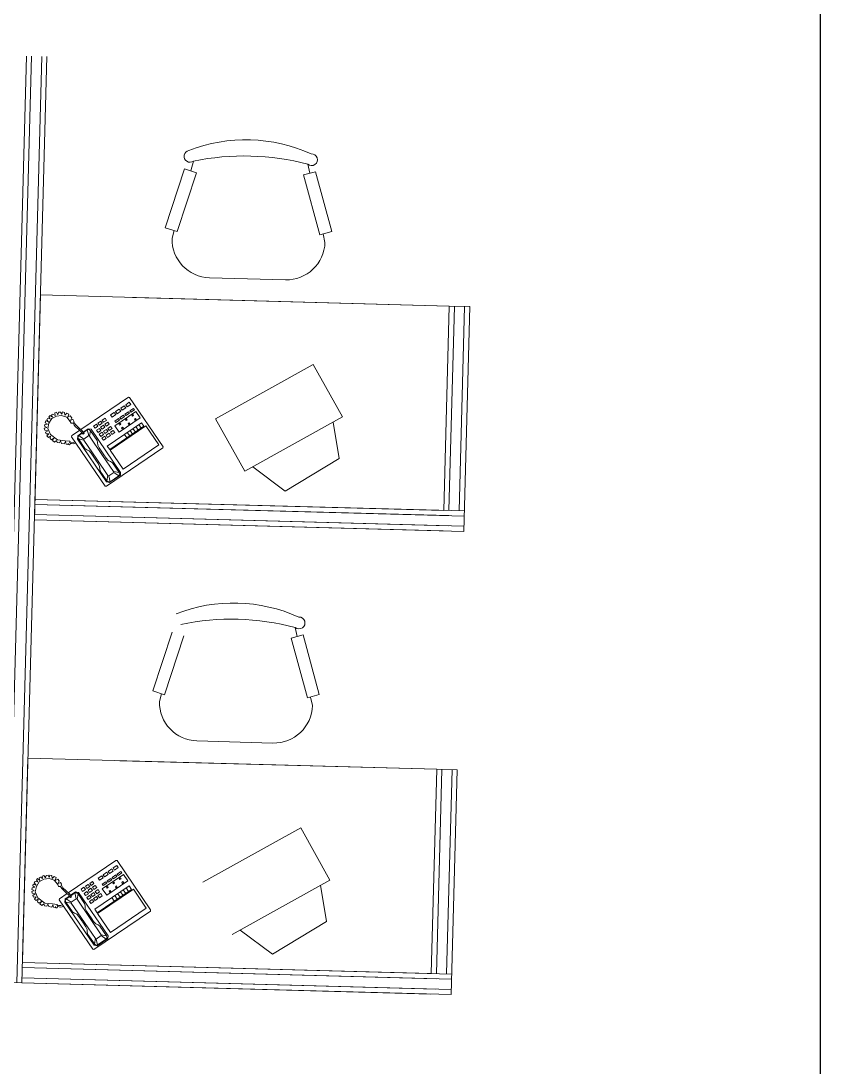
# Model space of a CAD drawing. Header units: millimetres. Extents: x 587797 to 2274247, y 1711 to 439204.
# Drawn here: x 1159515 to 1161823, y 262058 to 265080 of the extents above; entities that cross this region are included whole.
import ezdxf

# ---------------------------------------------------------------- set-up
doc = ezdxf.new("R2010")
doc.units = ezdxf.units.MM
doc.layers.add('finiture', color=7, linetype='Continuous', lineweight=20)

msp = doc.modelspace()

# ---------------------------------------------------------------- linework, layer by layer
msp.add_line((1161822.609, 268996.667), (1161822.609, 259146.667))
at = {"layer": 'finiture'}
for p, q in [((1159530.91, 264978.494), (1159458.609, 262302.311)), ((1159545.668, 264978.095), (1159473.367, 262301.912)), ((1159575.185, 264977.298), (1159502.884, 262301.114)), ((1159589.944, 264976.899), (1159519.337, 262363.459)), ((1159987.496, 264652.642), (1159931.724, 264482.574)), ((1160021.548, 264641.476), (1159987.496, 264652.642)), ((1160012.934, 264674.665), (1160005.224, 264646.829)), ((1160349.109, 264639.875), (1160343.429, 264665.736)), ((1159965.775, 264471.407), (1160021.548, 264641.476)), ((1160365.672, 264644.395), (1160331.101, 264634.96)), ((1160331.101, 264634.96), (1160378.226, 264462.295)), ((1160412.797, 264471.73), (1160365.672, 264644.395)), ((1159931.724, 264482.574), (1159965.775, 264471.407)), ((1159957.395, 264474.155), (1159951.291, 264452.121)), ((1160378.226, 264462.295), (1160412.797, 264471.73)), ((1160392.966, 264440.188), (1160387.552, 264464.84)), ((1160059.467, 264337.937), (1160278.782, 264332.012)), ((1159571.337, 264288.175), (1159553.793, 263638.807)), ((1159571.337, 264288.175), (1160752.006, 264256.278)), ((1159836.987, 264280.998), (1160752.006, 264256.278)), ((1160752.006, 264256.278), (1160736.057, 263665.943)), ((1160766.764, 264255.879), (1160750.815, 263665.544)), ((1160752.006, 264256.278), (1160752.006, 264256.278)), ((1160752.006, 264256.278), (1160811.039, 264254.683)), ((1160796.281, 264255.082), (1160780.332, 263664.747)), ((1160811.039, 264254.683), (1160793.495, 263605.315)), ((1160793.495, 263605.315), (1160811.039, 264254.683)), ((1160811.039, 264254.683), (1160811.039, 264254.683)), ((1160358.925, 264087.436), (1160076.814, 263930.38)), ((1160443.298, 263935.882), (1160358.925, 264087.436)), ((1159687.986, 263899.628), (1159825.174, 263993.042)), ((1159828.643, 263992.384), (1159825.174, 263993.042)), ((1159925.606, 263849.985), (1159828.643, 263992.384)), ((1159635.003, 263950.508), (1159632.618, 263943.686)), ((1159640.696, 263948.88), (1159635.003, 263950.508)), ((1159847.044, 263952.052), (1159786.163, 263910.597)), ((1159788.532, 263951.479), (1159798.851, 263958.505)), ((1159792.748, 263945.287), (1159788.532, 263951.479)), ((1159803.067, 263952.314), (1159792.748, 263945.287)), ((1159798.851, 263958.505), (1159803.067, 263952.314)), ((1159802.979, 263961.315), (1159813.297, 263968.342)), ((1159807.194, 263955.124), (1159802.979, 263961.315)), ((1159817.513, 263962.15), (1159807.194, 263955.124)), ((1159813.297, 263968.342), (1159817.513, 263962.15)), ((1159825.242, 263950.8), (1159814.923, 263943.774)), ((1159817.425, 263971.152), (1159827.744, 263978.179)), ((1159821.641, 263964.961), (1159817.425, 263971.152)), ((1159831.96, 263971.987), (1159821.641, 263964.961)), ((1159828.053, 263946.672), (1159825.242, 263950.8)), ((1159827.744, 263978.179), (1159831.96, 263971.987)), ((1159839.688, 263960.637), (1159829.37, 263953.61)), ((1159829.37, 263953.61), (1159832.18, 263949.483)), ((1159832.18, 263949.483), (1159842.499, 263956.509)), ((1159842.499, 263956.509), (1159839.688, 263960.637)), ((1159859.691, 263933.479), (1159847.044, 263952.052)), ((1159586.557, 263924.249), (1159585.208, 263919.049)), ((1159594.642, 263921.803), (1159586.557, 263924.249)), ((1159591.95, 263931.591), (1159589.747, 263927.645)), ((1159589.747, 263927.645), (1159594.642, 263921.803)), ((1159599.599, 263930.683), (1159591.95, 263931.591)), ((1159595.666, 263917.606), (1159604.22, 263931.077)), ((1159599.222, 263940.213), (1159595.966, 263936.467)), ((1159595.966, 263936.467), (1159599.599, 263930.683)), ((1159606.072, 263935.091), (1159599.222, 263940.213)), ((1159607.242, 263944.145), (1159603.408, 263942.146)), ((1159603.408, 263942.146), (1159606.072, 263935.091)), ((1159604.22, 263931.077), (1159617.461, 263938.564)), ((1159613.59, 263940.21), (1159607.242, 263944.145)), ((1159617.702, 263949.432), (1159612.463, 263947.7)), ((1159612.463, 263947.7), (1159613.59, 263940.21)), ((1159617.461, 263938.564), (1159632.513, 263940.25)), ((1159621.771, 263942.11), (1159617.702, 263949.432)), ((1159623.937, 263949.702), (1159621.771, 263942.11)), ((1159629.612, 263949.896), (1159623.937, 263949.702)), ((1159632.618, 263943.686), (1159629.612, 263949.896)), ((1159632.513, 263940.25), (1159647.278, 263935.623)), ((1159641.756, 263941.039), (1159640.696, 263948.88)), ((1159647.167, 263946.558), (1159641.756, 263941.039)), ((1159653.155, 263943.601), (1159647.167, 263946.558)), ((1159647.278, 263935.623), (1159657.286, 263923.17)), ((1159650.438, 263935.022), (1159653.155, 263943.601)), ((1159657.547, 263938.946), (1159650.438, 263935.022)), ((1159657.286, 263923.17), (1159659.723, 263917.795)), ((1159661.806, 263933.588), (1159657.547, 263938.946)), ((1159658.378, 263926.055), (1159661.806, 263933.588)), ((1159665.145, 263929.133), (1159658.378, 263926.055)), ((1159668.142, 263923.834), (1159665.145, 263929.133)), ((1159667.41, 263919.971), (1159668.142, 263923.834)), ((1159737.268, 263918.082), (1159745.523, 263923.703)), ((1159745.523, 263923.703), (1159749.739, 263917.511)), ((1159749.65, 263926.513), (1159757.905, 263932.134)), ((1159753.866, 263920.322), (1159749.65, 263926.513)), ((1159762.121, 263925.943), (1159753.866, 263920.322)), ((1159757.379, 263915.163), (1159765.634, 263920.784)), ((1159757.905, 263932.134), (1159762.121, 263925.943)), ((1159765.634, 263920.784), (1159769.85, 263914.592)), ((1159774.086, 263941.642), (1159784.405, 263948.668)), ((1159778.302, 263935.451), (1159774.086, 263941.642)), ((1159788.621, 263942.477), (1159778.302, 263935.451)), ((1159784.405, 263948.668), (1159788.621, 263942.477)), ((1159796.35, 263931.126), (1159786.031, 263924.1)), ((1159786.031, 263924.1), (1159788.841, 263919.972)), ((1159788.841, 263919.972), (1159799.16, 263926.999)), ((1159799.16, 263926.999), (1159796.35, 263931.126)), ((1159798.811, 263892.023), (1159859.691, 263933.479)), ((1159810.796, 263940.963), (1159800.477, 263933.937)), ((1159800.477, 263933.937), (1159803.288, 263929.809)), ((1159803.288, 263929.809), (1159813.606, 263936.835)), ((1159813.606, 263936.835), (1159810.796, 263940.963)), ((1159814.923, 263943.774), (1159817.734, 263939.646)), ((1159819.557, 263930.315), (1159816.461, 263928.207)), ((1159816.461, 263928.207), (1159818.569, 263925.111)), ((1159817.734, 263939.646), (1159828.053, 263946.672)), ((1159818.569, 263925.111), (1159821.665, 263927.219)), ((1159821.665, 263927.219), (1159819.557, 263930.315)), ((1159838.13, 263942.962), (1159835.035, 263940.854)), ((1159835.035, 263940.854), (1159837.143, 263937.759)), ((1159837.143, 263937.759), (1159840.238, 263939.867)), ((1159840.238, 263939.867), (1159838.13, 263942.962)), ((1159845.859, 263931.612), (1159842.764, 263929.504)), ((1159842.764, 263929.504), (1159844.872, 263926.408)), ((1159844.872, 263926.408), (1159847.967, 263928.516)), ((1159847.967, 263928.516), (1159845.859, 263931.612)), ((1160076.814, 263930.38), (1160161.186, 263778.826)), ((1160161.186, 263778.826), (1160443.298, 263935.882)), ((1160416.529, 263920.979), (1160433.844, 263815.988)), ((1159589.759, 263905.632), (1159582.422, 263903.389)), ((1159582.422, 263903.389), (1159583.598, 263898.073)), ((1159584.001, 263913.64), (1159582.994, 263909.284)), ((1159582.994, 263909.284), (1159589.759, 263905.632)), ((1159583.598, 263898.073), (1159592.451, 263895.844)), ((1159591.556, 263915.113), (1159584.001, 263913.64)), ((1159585.208, 263919.049), (1159591.556, 263915.113)), ((1159592.451, 263895.844), (1159585.835, 263891.645)), ((1159585.835, 263891.645), (1159587.845, 263886.897)), ((1159592.595, 263902.365), (1159595.666, 263917.606)), ((1159600.343, 263884.702), (1159592.595, 263902.365)), ((1159659.723, 263917.795), (1159665.331, 263917.638)), ((1159662.138, 263882.027), (1159684.373, 263897.168)), ((1159665.331, 263917.638), (1159668.822, 263912.063)), ((1159668.891, 263919.144), (1159667.41, 263919.971)), ((1159668.822, 263912.063), (1159672.863, 263907.475)), ((1159672.381, 263913.569), (1159668.891, 263919.144)), ((1159681.574, 263905.455), (1159672.381, 263913.569)), ((1159672.863, 263907.475), (1159682.056, 263899.36)), ((1159691.194, 263896.713), (1159681.574, 263905.455)), ((1159682.056, 263899.36), (1159688.071, 263893.669)), ((1159688.071, 263893.669), (1159694.302, 263885.805)), ((1159697.398, 263887.913), (1159691.194, 263896.713)), ((1159694.52, 263891.995), (1159709.034, 263901.877)), ((1159706.641, 263898.737), (1159695.24, 263890.974)), ((1159706.641, 263898.737), (1159712.173, 263899.484)), ((1159710.615, 263881.81), (1159706.641, 263898.737)), ((1159709.034, 263901.877), (1159717.706, 263900.231)), ((1159712.173, 263899.484), (1159716.016, 263896.059)), ((1159716.016, 263896.059), (1159713.053, 263880.449)), ((1159716.016, 263896.059), (1159734.987, 263868.199)), ((1159717.706, 263900.231), (1159802.724, 263775.374)), ((1159724.885, 263909.65), (1159733.14, 263915.271)), ((1159729.101, 263903.459), (1159724.885, 263909.65)), ((1159737.356, 263909.08), (1159729.101, 263903.459)), ((1159733.14, 263915.271), (1159737.356, 263909.08)), ((1159733.317, 263897.268), (1159741.572, 263902.889)), ((1159737.533, 263891.076), (1159733.317, 263897.268)), ((1159741.484, 263911.89), (1159737.268, 263918.082)), ((1159745.788, 263896.697), (1159737.533, 263891.076)), ((1159741.046, 263885.917), (1159749.301, 263891.538)), ((1159749.739, 263917.511), (1159741.484, 263911.89)), ((1159741.572, 263902.889), (1159745.788, 263896.697)), ((1159744.997, 263906.731), (1159753.252, 263912.352)), ((1159749.212, 263900.54), (1159744.997, 263906.731)), ((1159757.467, 263906.161), (1159749.212, 263900.54)), ((1159749.301, 263891.538), (1159753.516, 263885.347)), ((1159753.252, 263912.352), (1159757.467, 263906.161)), ((1159753.428, 263894.349), (1159761.683, 263899.97)), ((1159757.644, 263888.157), (1159753.428, 263894.349)), ((1159761.595, 263908.971), (1159757.379, 263915.163)), ((1159765.899, 263893.778), (1159757.644, 263888.157)), ((1159769.85, 263914.592), (1159761.595, 263908.971)), ((1159761.683, 263899.97), (1159765.899, 263893.778)), ((1159863.293, 263919.317), (1159764.232, 263851.865)), ((1159765.811, 263902.78), (1159774.066, 263908.401)), ((1159770.027, 263896.589), (1159765.811, 263902.78)), ((1159778.282, 263902.21), (1159770.027, 263896.589)), ((1159771.259, 263841.546), (1159870.319, 263908.999)), ((1159875.852, 263909.745), (1159772.664, 263839.482)), ((1159773.54, 263891.429), (1159781.795, 263897.05)), ((1159777.755, 263885.238), (1159773.54, 263891.429)), ((1159774.066, 263908.401), (1159778.282, 263902.21)), ((1159786.01, 263890.859), (1159777.755, 263885.238)), ((1159781.795, 263897.05), (1159786.01, 263890.859)), ((1159786.163, 263910.597), (1159798.811, 263892.023)), ((1159800.983, 263917.668), (1159797.887, 263915.56)), ((1159797.887, 263915.56), (1159799.995, 263912.464)), ((1159799.995, 263912.464), (1159803.091, 263914.572)), ((1159803.091, 263914.572), (1159800.983, 263917.668)), ((1159808.712, 263906.317), (1159805.616, 263904.209)), ((1159805.616, 263904.209), (1159807.724, 263901.113)), ((1159807.724, 263901.113), (1159810.82, 263903.221)), ((1159810.82, 263903.221), (1159808.712, 263906.317)), ((1159829.044, 263880.893), (1159822.018, 263891.212)), ((1159827.286, 263918.964), (1159824.19, 263916.856)), ((1159824.19, 263916.856), (1159826.298, 263913.761)), ((1159826.298, 263913.761), (1159829.393, 263915.869)), ((1159829.393, 263915.869), (1159827.286, 263918.964)), ((1159837.299, 263886.514), (1159830.273, 263896.833)), ((1159845.554, 263892.135), (1159838.528, 263902.454)), ((1159853.809, 263897.757), (1159846.783, 263908.075)), ((1159862.064, 263903.378), (1159855.038, 263913.696)), ((1159870.319, 263908.999), (1159863.293, 263919.317)), ((1159913.091, 263855.056), (1159875.852, 263909.745)), ((1159587.845, 263886.897), (1159595.409, 263887.459)), ((1159595.409, 263887.459), (1159590.216, 263881.171)), ((1159590.216, 263881.171), (1159594.817, 263876.658)), ((1159594.817, 263876.658), (1159600.456, 263880.497)), ((1159600.456, 263880.497), (1159598.916, 263873.332)), ((1159598.916, 263873.332), (1159603.65, 263869.521)), ((1159620.609, 263869.753), (1159600.343, 263884.702)), ((1159603.65, 263869.521), (1159610.19, 263874.28)), ((1159610.19, 263874.28), (1159605.699, 263867.858)), ((1159605.699, 263867.858), (1159611.847, 263862.869)), ((1159611.847, 263862.869), (1159617.685, 263867.762)), ((1159617.71, 263867.797), (1159619.17, 263862.136)), ((1159619.17, 263862.136), (1159626.017, 263860.676)), ((1159642.605, 263867.179), (1159621.047, 263869.537)), ((1159626.017, 263860.676), (1159628.761, 263866.804)), ((1159628.761, 263866.804), (1159632.129, 263859.514)), ((1159639.95, 263858.185), (1159643.603, 263864.931)), ((1159656.043, 263865.416), (1159642.605, 263867.179)), ((1159643.603, 263864.931), (1159645.509, 263857.445)), ((1159650.217, 263856.391), (1159651.399, 263860.124)), ((1159651.399, 263860.124), (1159652.05, 263856.042)), ((1159655.348, 263861.748), (1159656.043, 263865.416)), ((1159657.405, 263863.415), (1159655.348, 263861.748)), ((1159659.486, 263862.703), (1159657.405, 263863.415)), ((1159665.896, 263862.276), (1159659.486, 263862.703)), ((1159661.479, 263878.558), (1159662.138, 263882.027)), ((1159758.442, 263736.159), (1159661.479, 263878.558)), ((1159671.316, 263864.112), (1159665.896, 263862.276)), ((1159666.365, 263858.07), (1159674.126, 263859.984)), ((1159678.166, 263871.797), (1159679.109, 263881.501)), ((1159762.481, 263747.971), (1159678.166, 263871.797)), ((1159679.109, 263881.501), (1159691.193, 263889.729)), ((1159681.876, 263881.874), (1159679.153, 263877)), ((1159679.153, 263877), (1159680.932, 263872.17)), ((1159680.932, 263872.17), (1159699.903, 263844.309)), ((1159680.932, 263872.17), (1159696.543, 263869.207)), ((1159691.97, 263888.748), (1159681.876, 263881.874)), ((1159696.169, 263871.973), (1159681.876, 263881.874)), ((1159694.302, 263885.805), (1159697.398, 263887.913)), ((1159696.169, 263871.973), (1159710.615, 263881.81)), ((1159696.543, 263869.207), (1159696.169, 263871.973)), ((1159734.484, 263813.485), (1159696.543, 263869.207)), ((1159713.053, 263880.449), (1159710.615, 263881.81)), ((1159750.995, 263824.727), (1159713.053, 263880.449)), ((1159734.987, 263868.199), (1159736.436, 263861.634)), ((1159736.436, 263861.634), (1159736.854, 263854.367)), ((1159745.261, 263879.726), (1159741.046, 263885.917)), ((1159753.516, 263885.347), (1159745.261, 263879.726)), ((1159748.775, 263874.566), (1159757.03, 263880.187)), ((1159752.99, 263868.375), (1159748.775, 263874.566)), ((1159761.245, 263873.996), (1159752.99, 263868.375)), ((1159757.03, 263880.187), (1159761.245, 263873.996)), ((1159761.157, 263882.998), (1159769.412, 263888.619)), ((1159765.373, 263876.807), (1159761.157, 263882.998)), ((1159773.628, 263882.428), (1159765.373, 263876.807)), ((1159769.412, 263888.619), (1159773.628, 263882.428)), ((1159820.789, 263875.272), (1159813.763, 263885.591)), ((1159632.129, 263859.514), (1159639.95, 263858.185)), ((1159645.509, 263857.445), (1159650.217, 263856.391)), ((1159652.05, 263856.042), (1159655.106, 263855.461)), ((1159655.106, 263855.461), (1159657.932, 263859.515)), ((1159657.932, 263859.515), (1159661.476, 263859)), ((1159661.476, 263859), (1159666.365, 263858.07)), ((1159699.903, 263844.309), (1159705.48, 263840.555)), ((1159705.48, 263840.555), (1159712.089, 263837.504)), ((1159712.089, 263837.504), (1159718.039, 263830.983)), ((1159718.039, 263830.983), (1159731.389, 263811.377)), ((1159736.854, 263854.367), (1159740.74, 263846.441)), ((1159740.74, 263846.441), (1159754.09, 263826.835)), ((1159924.947, 263846.516), (1159761.911, 263735.5)), ((1159764.232, 263851.865), (1159771.259, 263841.546)), ((1159772.664, 263839.482), (1159809.903, 263784.793)), ((1159809.903, 263784.793), (1159913.091, 263855.056)), ((1159924.947, 263846.516), (1159925.606, 263849.985)), ((1159738.415, 263801.059), (1159731.389, 263811.377)), ((1159734.484, 263813.485), (1159766.103, 263767.051)), ((1159742.302, 263793.133), (1159738.415, 263801.059)), ((1159750.995, 263824.727), (1159782.613, 263778.293)), ((1159761.116, 263816.516), (1159754.09, 263826.835)), ((1159767.067, 263809.996), (1159761.116, 263816.516)), ((1159773.675, 263806.944), (1159767.067, 263809.996)), ((1159779.252, 263803.19), (1159773.675, 263806.944)), ((1159798.223, 263775.33), (1159779.252, 263803.19)), ((1160277.956, 263721.559), (1160433.844, 263815.988)), ((1159742.719, 263785.866), (1159742.302, 263793.133)), ((1159744.169, 263779.301), (1159742.719, 263785.866)), ((1159763.14, 263751.44), (1159744.169, 263779.301)), ((1159768.54, 263765.69), (1159782.986, 263775.526)), ((1159798.223, 263775.33), (1159782.613, 263778.293)), ((1159782.613, 263778.293), (1159782.986, 263775.526)), ((1159782.986, 263775.526), (1159797.28, 263765.625)), ((1159797.28, 263765.625), (1159800.002, 263770.499)), ((1159800.002, 263770.499), (1159798.223, 263775.33)), ((1159802.724, 263775.374), (1159802.11, 263767.404)), ((1160184.545, 263791.83), (1160277.956, 263721.559)), ((1159771.154, 263746.325), (1159762.481, 263747.971)), ((1159763.14, 263751.44), (1159766.103, 263767.051)), ((1159766.982, 263748.015), (1159763.14, 263751.44)), ((1159766.103, 263767.051), (1159768.54, 263765.69)), ((1159772.515, 263748.762), (1159766.982, 263748.015)), ((1159768.54, 263765.69), (1159772.515, 263748.762)), ((1159802.11, 263767.404), (1159771.154, 263746.325)), ((1159797.28, 263765.625), (1159772.515, 263748.762)), ((1159761.911, 263735.5), (1159758.442, 263736.159)), ((1160750.417, 263650.786), (1159554.989, 263683.082)), ((1159554.989, 263683.082), (1160794.692, 263649.59)), ((1160736.057, 263665.943), (1159555.388, 263697.841)), ((1159555.388, 263697.841), (1160795.09, 263664.348)), ((1160736.057, 263665.943), (1159555.388, 263697.841)), ((1159554.192, 263653.566), (1160793.894, 263620.073)), ((1160749.619, 263621.269), (1159554.192, 263653.566)), ((1160734.462, 263606.91), (1159553.793, 263638.807)), ((1159553.793, 263638.807), (1160793.495, 263605.315)), ((1160734.462, 263606.91), (1159553.793, 263638.807)), ((1160312.958, 263301.783), (1160307.278, 263327.644)), ((1159951.346, 263314.551), (1159895.573, 263144.482)), ((1159929.624, 263133.315), (1159985.397, 263303.384)), ((1160329.521, 263306.303), (1160294.95, 263296.868)), ((1160294.95, 263296.868), (1160342.075, 263124.203)), ((1160376.646, 263133.639), (1160329.521, 263306.303)), ((1159895.573, 263144.482), (1159929.624, 263133.315)), ((1159921.244, 263136.064), (1159915.14, 263114.029)), ((1160342.075, 263124.203), (1160376.646, 263133.639)), ((1160356.815, 263102.096), (1160351.401, 263126.748)), ((1160023.316, 262999.846), (1160242.632, 262993.92)), ((1159535.186, 262950.084), (1159517.642, 262300.716)), ((1159535.186, 262950.084), (1160715.855, 262918.186)), ((1159800.836, 262942.907), (1160715.855, 262918.186)), ((1160715.855, 262918.186), (1160699.906, 262327.851)), ((1160730.613, 262917.787), (1160714.664, 262327.453)), ((1160715.855, 262918.186), (1160715.855, 262918.186)), ((1160715.855, 262918.186), (1160774.888, 262916.591)), ((1160760.13, 262916.99), (1160744.181, 262326.655)), ((1160774.888, 262916.591), (1160757.345, 262267.223)), ((1160757.345, 262267.223), (1160774.888, 262916.591)), ((1160774.888, 262916.591), (1160774.888, 262916.591)), ((1160322.775, 262749.344), (1160040.663, 262592.288)), ((1160407.147, 262597.79), (1160322.775, 262749.344)), ((1159651.836, 262561.536), (1159789.024, 262654.951)), ((1159792.493, 262654.292), (1159789.024, 262654.951)), ((1159889.455, 262511.893), (1159792.493, 262654.292)), ((1159766.828, 262623.224), (1159777.147, 262630.25)), ((1159771.044, 262617.032), (1159766.828, 262623.224)), ((1159781.363, 262624.059), (1159771.044, 262617.032)), ((1159777.147, 262630.25), (1159781.363, 262624.059)), ((1159781.274, 262633.06), (1159791.593, 262640.087)), ((1159785.49, 262626.869), (1159781.274, 262633.06)), ((1159795.809, 262633.895), (1159785.49, 262626.869)), ((1159791.593, 262640.087), (1159795.809, 262633.895)), ((1159803.538, 262622.545), (1159793.219, 262615.519)), ((1159806.348, 262618.417), (1159803.538, 262622.545)), ((1159555.799, 262593.5), (1159553.596, 262589.553)), ((1159563.448, 262592.591), (1159555.799, 262593.5)), ((1159559.515, 262579.514), (1159568.07, 262592.986)), ((1159563.071, 262602.121), (1159559.815, 262598.375)), ((1159559.815, 262598.375), (1159563.448, 262592.591)), ((1159569.921, 262596.999), (1159563.071, 262602.121)), ((1159571.092, 262606.053), (1159567.257, 262604.054)), ((1159567.257, 262604.054), (1159569.921, 262596.999)), ((1159568.07, 262592.986), (1159581.311, 262600.472)), ((1159577.439, 262602.118), (1159571.092, 262606.053)), ((1159581.551, 262611.341), (1159576.312, 262609.608)), ((1159576.312, 262609.608), (1159577.439, 262602.118)), ((1159581.311, 262600.472), (1159596.362, 262602.158)), ((1159585.62, 262604.019), (1159581.551, 262611.341)), ((1159587.786, 262611.61), (1159585.62, 262604.019)), ((1159593.461, 262611.805), (1159587.786, 262611.61)), ((1159596.468, 262605.594), (1159593.461, 262611.805)), ((1159596.362, 262602.158), (1159611.127, 262597.531)), ((1159598.852, 262612.417), (1159596.468, 262605.594)), ((1159604.545, 262610.788), (1159598.852, 262612.417)), ((1159605.606, 262602.947), (1159604.545, 262610.788)), ((1159611.017, 262608.466), (1159605.606, 262602.947)), ((1159617.004, 262605.509), (1159611.017, 262608.466)), ((1159611.127, 262597.531), (1159621.135, 262585.078)), ((1159614.287, 262596.931), (1159617.004, 262605.509)), ((1159621.396, 262600.854), (1159614.287, 262596.931)), ((1159625.656, 262595.496), (1159621.396, 262600.854)), ((1159622.227, 262587.963), (1159625.656, 262595.496)), ((1159628.995, 262591.042), (1159622.227, 262587.963)), ((1159631.992, 262585.742), (1159628.995, 262591.042)), ((1159713.5, 262588.422), (1159721.755, 262594.043)), ((1159721.755, 262594.043), (1159725.97, 262587.851)), ((1159737.935, 262603.55), (1159748.254, 262610.576)), ((1159742.151, 262597.359), (1159737.935, 262603.55)), ((1159752.47, 262604.385), (1159742.151, 262597.359)), ((1159748.254, 262610.576), (1159752.47, 262604.385)), ((1159760.199, 262593.034), (1159749.88, 262586.008)), ((1159810.893, 262613.961), (1159750.012, 262572.505)), ((1159752.382, 262613.387), (1159762.7, 262620.413)), ((1159756.597, 262607.196), (1159752.382, 262613.387)), ((1159766.916, 262614.222), (1159756.597, 262607.196)), ((1159763.009, 262588.907), (1159760.199, 262593.034)), ((1159762.66, 262553.932), (1159823.541, 262595.387)), ((1159762.7, 262620.413), (1159766.916, 262614.222)), ((1159774.645, 262602.871), (1159764.326, 262595.845)), ((1159764.326, 262595.845), (1159767.137, 262591.717)), ((1159767.137, 262591.717), (1159777.456, 262598.744)), ((1159777.456, 262598.744), (1159774.645, 262602.871)), ((1159789.091, 262612.708), (1159778.773, 262605.682)), ((1159778.773, 262605.682), (1159781.583, 262601.554)), ((1159783.406, 262592.223), (1159780.31, 262590.115)), ((1159781.583, 262601.554), (1159791.902, 262608.581)), ((1159785.514, 262589.128), (1159783.406, 262592.223)), ((1159791.902, 262608.581), (1159789.091, 262612.708)), ((1159793.219, 262615.519), (1159796.029, 262611.391)), ((1159796.029, 262611.391), (1159806.348, 262618.417)), ((1159801.98, 262604.871), (1159798.884, 262602.763)), ((1159798.884, 262602.763), (1159800.992, 262599.667)), ((1159800.992, 262599.667), (1159804.088, 262601.775)), ((1159804.088, 262601.775), (1159801.98, 262604.871)), ((1159809.709, 262593.52), (1159806.613, 262591.412)), ((1159806.613, 262591.412), (1159808.721, 262588.316)), ((1159811.817, 262590.424), (1159809.709, 262593.52)), ((1159823.541, 262595.387), (1159810.893, 262613.961)), ((1160125.035, 262440.734), (1160407.147, 262597.79)), ((1159553.608, 262567.541), (1159546.272, 262565.298)), ((1159546.272, 262565.298), (1159547.447, 262559.981)), ((1159547.85, 262575.548), (1159546.843, 262571.192)), ((1159546.843, 262571.192), (1159553.608, 262567.541)), ((1159555.405, 262577.022), (1159547.85, 262575.548)), ((1159550.407, 262586.158), (1159549.057, 262580.957)), ((1159549.057, 262580.957), (1159555.405, 262577.022)), ((1159558.491, 262583.711), (1159550.407, 262586.158)), ((1159553.596, 262589.553), (1159558.491, 262583.711)), ((1159556.445, 262564.273), (1159559.515, 262579.514)), ((1159564.192, 262546.61), (1159556.445, 262564.273)), ((1159621.135, 262585.078), (1159623.572, 262579.703)), ((1159623.572, 262579.703), (1159629.181, 262579.547)), ((1159629.181, 262579.547), (1159632.671, 262573.971)), ((1159631.26, 262581.88), (1159631.992, 262585.742)), ((1159632.74, 262581.053), (1159631.26, 262581.88)), ((1159632.671, 262573.971), (1159636.712, 262569.383)), ((1159636.23, 262575.478), (1159632.74, 262581.053)), ((1159645.424, 262567.363), (1159636.23, 262575.478)), ((1159636.712, 262569.383), (1159645.906, 262561.269)), ((1159655.044, 262558.621), (1159645.424, 262567.363)), ((1159645.906, 262561.269), (1159651.92, 262555.577)), ((1159658.37, 262553.903), (1159672.883, 262563.785)), ((1159670.49, 262560.646), (1159659.089, 262552.883)), ((1159670.49, 262560.646), (1159676.023, 262561.392)), ((1159674.465, 262543.718), (1159670.49, 262560.646)), ((1159672.883, 262563.785), (1159681.555, 262562.139)), ((1159676.023, 262561.392), (1159679.865, 262557.967)), ((1159681.555, 262562.139), (1159766.574, 262437.282)), ((1159688.734, 262571.558), (1159696.99, 262577.179)), ((1159692.95, 262565.367), (1159688.734, 262571.558)), ((1159701.205, 262570.988), (1159692.95, 262565.367)), ((1159696.99, 262577.179), (1159701.205, 262570.988)), ((1159697.166, 262559.176), (1159705.421, 262564.797)), ((1159701.117, 262579.99), (1159709.372, 262585.611)), ((1159705.333, 262573.799), (1159701.117, 262579.99)), ((1159713.588, 262579.42), (1159705.333, 262573.799)), ((1159705.421, 262564.797), (1159709.637, 262558.606)), ((1159708.846, 262568.639), (1159717.101, 262574.26)), ((1159713.062, 262562.448), (1159708.846, 262568.639)), ((1159709.372, 262585.611), (1159713.588, 262579.42)), ((1159721.317, 262568.069), (1159713.062, 262562.448)), ((1159717.715, 262582.23), (1159713.5, 262588.422)), ((1159717.101, 262574.26), (1159721.317, 262568.069)), ((1159717.277, 262556.257), (1159725.532, 262561.878)), ((1159725.97, 262587.851), (1159717.715, 262582.23)), ((1159721.228, 262577.071), (1159729.483, 262582.692)), ((1159725.444, 262570.88), (1159721.228, 262577.071)), ((1159733.699, 262576.501), (1159725.444, 262570.88)), ((1159725.532, 262561.878), (1159729.748, 262555.687)), ((1159827.142, 262581.226), (1159728.082, 262513.773)), ((1159729.483, 262582.692), (1159733.699, 262576.501)), ((1159729.66, 262564.688), (1159737.915, 262570.309)), ((1159733.876, 262558.497), (1159729.66, 262564.688)), ((1159742.131, 262564.118), (1159733.876, 262558.497)), ((1159735.108, 262503.454), (1159834.168, 262570.907)), ((1159839.701, 262571.654), (1159736.513, 262501.391)), ((1159737.915, 262570.309), (1159742.131, 262564.118)), ((1159749.88, 262586.008), (1159752.691, 262581.881)), ((1159750.012, 262572.505), (1159762.66, 262553.932)), ((1159752.691, 262581.881), (1159763.009, 262588.907)), ((1159764.832, 262579.576), (1159761.736, 262577.468)), ((1159761.736, 262577.468), (1159763.844, 262574.372)), ((1159763.844, 262574.372), (1159766.94, 262576.48)), ((1159766.94, 262576.48), (1159764.832, 262579.576)), ((1159772.561, 262568.225), (1159769.465, 262566.117)), ((1159769.465, 262566.117), (1159771.573, 262563.022)), ((1159771.573, 262563.022), (1159774.669, 262565.13)), ((1159774.669, 262565.13), (1159772.561, 262568.225)), ((1159780.31, 262590.115), (1159782.418, 262587.02)), ((1159782.418, 262587.02), (1159785.514, 262589.128)), ((1159791.135, 262580.873), (1159788.039, 262578.765)), ((1159788.039, 262578.765), (1159790.147, 262575.669)), ((1159790.147, 262575.669), (1159793.243, 262577.777)), ((1159793.243, 262577.777), (1159791.135, 262580.873)), ((1159809.403, 262554.044), (1159802.377, 262564.363)), ((1159808.721, 262588.316), (1159811.817, 262590.424)), ((1159817.658, 262559.665), (1159810.632, 262569.984)), ((1159825.913, 262565.286), (1159818.887, 262575.605)), ((1159834.168, 262570.907), (1159827.142, 262581.226)), ((1159876.94, 262516.964), (1159839.701, 262571.654)), ((1160380.378, 262582.887), (1160397.693, 262477.896)), ((1159547.447, 262559.981), (1159556.3, 262557.752)), ((1159556.3, 262557.752), (1159549.684, 262553.553)), ((1159549.684, 262553.553), (1159551.695, 262548.805)), ((1159551.695, 262548.805), (1159559.258, 262549.368)), ((1159559.258, 262549.368), (1159554.065, 262543.079)), ((1159554.065, 262543.079), (1159558.667, 262538.566)), ((1159558.667, 262538.566), (1159564.305, 262542.405)), ((1159564.305, 262542.405), (1159562.765, 262535.24)), ((1159562.765, 262535.24), (1159567.499, 262531.43)), ((1159584.458, 262531.661), (1159564.192, 262546.61)), ((1159567.499, 262531.43), (1159574.04, 262536.189)), ((1159574.04, 262536.189), (1159569.549, 262529.767)), ((1159606.454, 262529.088), (1159584.897, 262531.445)), ((1159625.328, 262540.466), (1159625.987, 262543.935)), ((1159722.291, 262398.067), (1159625.328, 262540.466)), ((1159625.987, 262543.935), (1159648.223, 262559.076)), ((1159642.015, 262533.705), (1159642.958, 262543.409)), ((1159726.33, 262409.879), (1159642.015, 262533.705)), ((1159642.958, 262543.409), (1159655.042, 262551.637)), ((1159645.725, 262543.783), (1159643.003, 262538.908)), ((1159643.003, 262538.908), (1159644.781, 262534.078)), ((1159644.781, 262534.078), (1159663.752, 262506.217)), ((1159644.781, 262534.078), (1159660.392, 262531.115)), ((1159655.82, 262550.656), (1159645.725, 262543.783)), ((1159660.018, 262533.881), (1159645.725, 262543.783)), ((1159651.92, 262555.577), (1159658.152, 262547.713)), ((1159661.247, 262549.821), (1159655.044, 262558.621)), ((1159658.152, 262547.713), (1159661.247, 262549.821)), ((1159660.018, 262533.881), (1159674.465, 262543.718)), ((1159660.392, 262531.115), (1159660.018, 262533.881)), ((1159698.334, 262475.393), (1159660.392, 262531.115)), ((1159676.902, 262542.357), (1159674.465, 262543.718)), ((1159679.865, 262557.967), (1159676.902, 262542.357)), ((1159714.844, 262486.636), (1159676.902, 262542.357)), ((1159679.865, 262557.967), (1159698.836, 262530.107)), ((1159701.382, 262552.985), (1159697.166, 262559.176)), ((1159709.637, 262558.606), (1159701.382, 262552.985)), ((1159704.895, 262547.825), (1159713.15, 262553.446)), ((1159709.111, 262541.634), (1159704.895, 262547.825)), ((1159717.366, 262547.255), (1159709.111, 262541.634)), ((1159712.624, 262536.475), (1159720.879, 262542.096)), ((1159716.84, 262530.283), (1159712.624, 262536.475)), ((1159713.15, 262553.446), (1159717.366, 262547.255)), ((1159725.095, 262535.904), (1159716.84, 262530.283)), ((1159721.493, 262550.066), (1159717.277, 262556.257)), ((1159720.879, 262542.096), (1159725.095, 262535.904)), ((1159729.748, 262555.687), (1159721.493, 262550.066)), ((1159725.006, 262544.906), (1159733.261, 262550.527)), ((1159729.222, 262538.715), (1159725.006, 262544.906)), ((1159737.477, 262544.336), (1159729.222, 262538.715)), ((1159733.261, 262550.527), (1159737.477, 262544.336)), ((1159737.389, 262553.338), (1159745.644, 262558.959)), ((1159741.605, 262547.146), (1159737.389, 262553.338)), ((1159749.86, 262552.767), (1159741.605, 262547.146)), ((1159745.644, 262558.959), (1159749.86, 262552.767)), ((1159784.638, 262537.181), (1159777.612, 262547.499)), ((1159792.893, 262542.802), (1159785.867, 262553.12)), ((1159801.148, 262548.423), (1159794.122, 262558.741)), ((1159569.549, 262529.767), (1159575.697, 262524.778)), ((1159575.697, 262524.778), (1159581.534, 262529.67)), ((1159581.559, 262529.705), (1159583.019, 262524.044)), ((1159583.019, 262524.044), (1159589.866, 262522.584)), ((1159589.866, 262522.584), (1159592.61, 262528.712)), ((1159592.61, 262528.712), (1159595.978, 262521.422)), ((1159595.978, 262521.422), (1159603.8, 262520.093)), ((1159603.8, 262520.093), (1159607.453, 262526.84)), ((1159619.892, 262527.324), (1159606.454, 262529.088)), ((1159607.453, 262526.84), (1159609.358, 262519.353)), ((1159609.358, 262519.353), (1159614.066, 262518.299)), ((1159614.066, 262518.299), (1159615.248, 262522.033)), ((1159615.248, 262522.033), (1159615.899, 262517.951)), ((1159615.899, 262517.951), (1159618.955, 262517.37)), ((1159618.955, 262517.37), (1159621.782, 262521.424)), ((1159619.197, 262523.657), (1159619.892, 262527.324)), ((1159621.254, 262525.324), (1159619.197, 262523.657)), ((1159623.335, 262524.611), (1159621.254, 262525.324)), ((1159621.782, 262521.424), (1159625.325, 262520.908)), ((1159629.745, 262524.184), (1159623.335, 262524.611)), ((1159625.325, 262520.908), (1159630.214, 262519.978)), ((1159635.165, 262526.02), (1159629.745, 262524.184)), ((1159630.214, 262519.978), (1159637.976, 262521.892)), ((1159663.752, 262506.217), (1159669.329, 262502.463)), ((1159669.329, 262502.463), (1159675.938, 262499.412)), ((1159698.836, 262530.107), (1159700.285, 262523.542)), ((1159700.285, 262523.542), (1159700.703, 262516.275)), ((1159700.703, 262516.275), (1159704.589, 262508.349)), ((1159704.589, 262508.349), (1159717.939, 262488.743)), ((1159888.797, 262508.424), (1159725.76, 262397.409)), ((1159728.082, 262513.773), (1159735.108, 262503.454)), ((1159736.513, 262501.391), (1159773.753, 262446.701)), ((1159773.753, 262446.701), (1159876.94, 262516.964)), ((1159888.797, 262508.424), (1159889.455, 262511.893)), ((1159675.938, 262499.412), (1159681.888, 262492.891)), ((1159681.888, 262492.891), (1159695.238, 262473.286)), ((1159702.264, 262462.967), (1159695.238, 262473.286)), ((1159698.334, 262475.393), (1159729.952, 262428.959)), ((1159714.844, 262486.636), (1159746.462, 262440.201)), ((1159724.966, 262478.425), (1159717.939, 262488.743)), ((1159730.916, 262471.904), (1159724.966, 262478.425)), ((1159737.525, 262468.853), (1159730.916, 262471.904)), ((1160241.805, 262383.467), (1160397.693, 262477.896)), ((1159706.151, 262455.041), (1159702.264, 262462.967)), ((1159706.568, 262447.774), (1159706.151, 262455.041)), ((1159708.018, 262441.209), (1159706.568, 262447.774)), ((1159726.989, 262413.348), (1159708.018, 262441.209)), ((1159743.102, 262465.098), (1159737.525, 262468.853)), ((1159762.073, 262437.238), (1159743.102, 262465.098)), ((1159762.073, 262437.238), (1159746.462, 262440.201)), ((1159746.462, 262440.201), (1159746.835, 262437.435)), ((1160148.394, 262453.738), (1160241.805, 262383.467)), ((1159735.003, 262408.233), (1159726.33, 262409.879)), ((1159726.989, 262413.348), (1159729.952, 262428.959)), ((1159730.831, 262409.924), (1159726.989, 262413.348)), ((1159729.952, 262428.959), (1159732.389, 262427.598)), ((1159736.364, 262410.67), (1159730.831, 262409.924)), ((1159732.389, 262427.598), (1159746.835, 262437.435)), ((1159732.389, 262427.598), (1159736.364, 262410.67)), ((1159765.959, 262429.312), (1159735.003, 262408.233)), ((1159761.129, 262427.533), (1159736.364, 262410.67)), ((1159746.835, 262437.435), (1159761.129, 262427.533)), ((1159761.129, 262427.533), (1159763.851, 262432.408)), ((1159763.851, 262432.408), (1159762.073, 262437.238)), ((1159766.574, 262437.282), (1159765.959, 262429.312)), ((1159725.76, 262397.409), (1159722.291, 262398.067)), ((1160699.906, 262327.851), (1159519.237, 262359.749)), ((1159519.237, 262359.749), (1160758.94, 262326.257)), ((1160699.906, 262327.851), (1159519.237, 262359.749)), ((1160714.266, 262312.694), (1159518.838, 262344.991)), ((1159518.838, 262344.991), (1160758.541, 262311.498)), ((1159517.642, 262300.716), (1159458.609, 262302.311)), ((1160698.311, 262268.818), (1159517.642, 262300.716)), ((1159517.642, 262300.716), (1160757.345, 262267.223)), ((1160698.311, 262268.818), (1159517.642, 262300.716)), ((1159518.041, 262315.474), (1160757.743, 262281.981)), ((1160713.468, 262283.178), (1159518.041, 262315.474))]:
    msp.add_line(p, q, dxfattribs=at)
for centre, radius, start, end in [((1160165.21, 264280.96), 455.465, 65.588279, 111.316594), ((1160003.306, 264688.67), 16.995, 102.464091, 304.50551), ((1160159.348, 263973.11), 716.671, 75.116459, 101.788414), ((1160354.392, 264678.73), 17.001, 229.848032, 93.178446), ((1160062.471, 264449.117), 111.22, 178.452437, 268.452437), ((1160281.786, 264443.192), 111.22, 268.452437, 358.452437), ((1160129.059, 262942.868), 455.465, 65.588279, 111.316594), ((1160123.198, 262635.018), 716.671, 75.116459, 101.788414), ((1160318.241, 263340.639), 17.001, 229.848032, 93.178446), ((1160026.32, 263111.025), 111.22, 178.452437, 268.452437), ((1160245.635, 263105.1), 111.22, 268.452437, 358.452437)]:
    msp.add_arc(centre, radius, start, end, dxfattribs=at)

doc.saveas('drawing.dxf')
